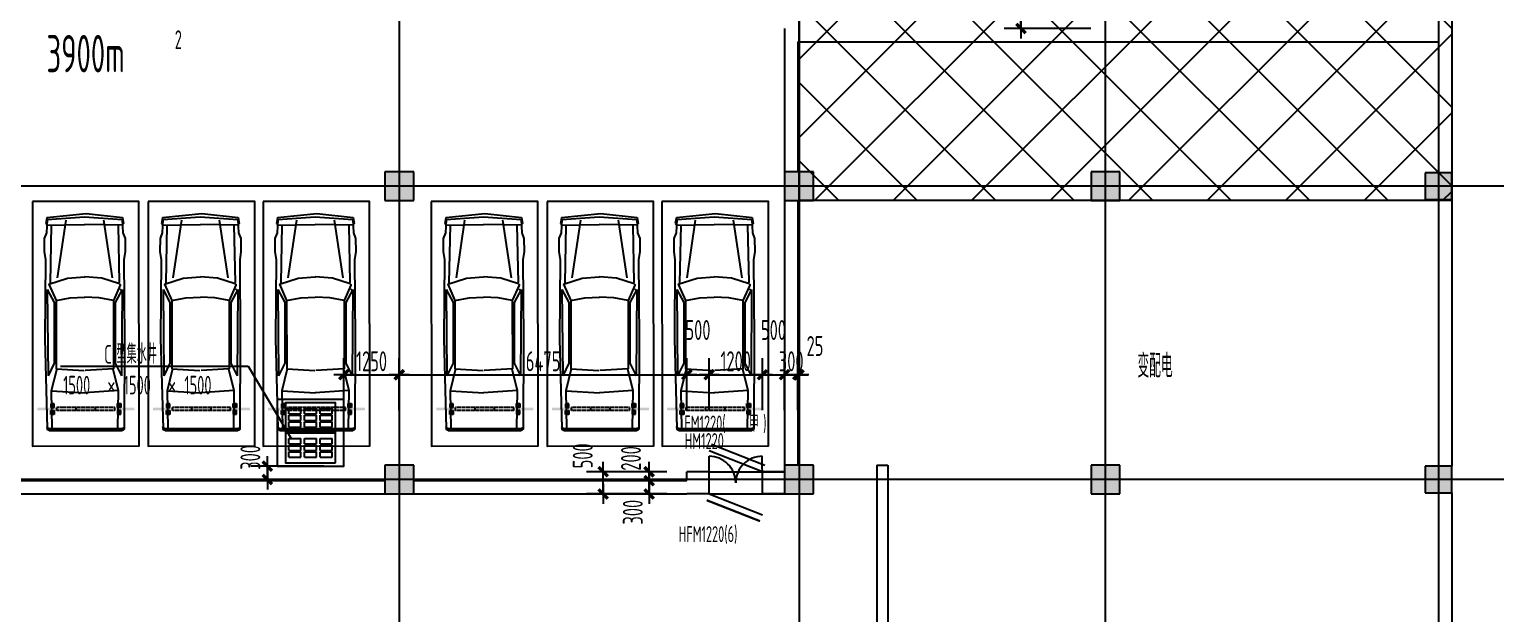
# Model space of a CAD drawing. Extents: x 1596194 to 1987057, y -212608 to 63160.
# Drawn here: x 1760699 to 1793717, y -35307 to -22162 of the extents above; entities that cross this region are included whole.
import ezdxf
from ezdxf.enums import TextEntityAlignment as Align

# ---------------------------------------------------------------- set-up
doc = ezdxf.new("R2010")
doc.units = 0
doc.header["$LTSCALE"] = 100
doc.header["$MEASUREMENT"] = 0
doc.linetypes.add('DASH', pattern=[0.35, 0.25, -0.1])
doc.layers.get('0').update_dxf_attribs({"linetype": 'CONTINUOUS'})
doc.layers.get('DEFPOINTS').update_dxf_attribs({"linetype": 'CONTINUOUS'})
for name, color, linetype in [('1', 8, 'CONTINUOUS'), ('BALCONY', 6, 'CONTINUOUS'), ('CAR', 8, 'CONTINUOUS'), ('COLUMN', 1, 'CONTINUOUS'), ('DCHJ', 1, 'CONTINUOUS'), ('DOTE', 251, 'CONTINUOUS'), ('PUB_DIM', 3, 'CONTINUOUS'), ('PUB_TEXT', 30, 'CONTINUOUS'), ('SOLID_HATCH', 40, 'CONTINUOUS'), ('WALL', 2, 'CONTINUOUS'), ('WINDOW', 4, 'CONTINUOUS'), ('车位', 8, 'CONTINUOUS')]:
    doc.layers.add(name, color=color, linetype=linetype)
doc.styles.add('DIM', font='', dxfattribs={"width": 0.75})
doc.styles.add('DIM_FONT', font='SYSZ.shx', dxfattribs={"width": 0.7, "bigfont": 'SYFS.shx'})
doc.styles.get('DIM').set_extended_font_data('FangSong_GB2312')
doc.dimstyles.new('DIMN150', dxfattribs={"dimscale": 1.5, "dimtxt": 300, "dimasz": 1, "dimexe": 250, "dimexo": 300, "dimgap": 30, "dimtad": 1, "dimdec": 0, "dimzin": 0, "dimdsep": 46, "dimtxsty": 'DIM_FONT', "dimblk": 'ARCHTICK', "dimcen": 0.09, "dimclrt": 7, "dimazin": 2, "dimtfac": 1, "dimtdec": 0, "dimtix": 1, "dimtmove": 2, "dimatfit": 3, "dimldrblk": 'DOT', "dimfxl": 0, "dimtolj": 1, "dimtzin": 0, "dimarcsym": 0})

# ---------------------------------------------------------------- blocks, each defined once
blk = doc.blocks.new('_archtick')
blk.add_line((-150, 0), (150, 0))
at = {"const_width": 50}
blk.add_lwpolyline([(-70, -70), (70, 70)], dxfattribs=at)
blk = doc.blocks.new('*D286')
at = {"layer": 'DEFPOINTS', "color": 0}
for p in [(1774655, -32115), (1775505, -32115), (1775505, -32315)]:
    blk.add_point(p, dxfattribs=at)
at = {"layer": 'PUB_DIM', "color": 0, "lineweight": -2}
for p, q in [((1775055, -32115), (1774280, -32115)), ((1775055, -32315), (1774280, -32315)), ((1774655, -32315), (1774655, -32115))]:
    blk.add_line(p, q, dxfattribs=at)
at = {"layer": 'PUB_DIM', "color": 0, "lineweight": -2, "xscale": 1.5, "yscale": 1.5, "zscale": 1.5}
for p, rotation in [((1774655, -32115), 90), ((1774655, -32315), 270)]:
    blk.add_blockref('_archtick', p, dxfattribs=dict(at, rotation=rotation))
at = {"layer": 'PUB_DIM', "color": 7, "insert": (1774246, -31815), "char_height": 450, "attachment_point": 5, "rotation": 90, "style": 'DIM_FONT'}
blk.add_mtext('\\A1;200', dxfattribs=at)
blk = doc.blocks.new('_Dot')
at = {"color": 0, "linetype": 'ByBlock', "lineweight": -2}
blk.add_line((-0.5, 0), (-1, 0), dxfattribs=at)
at = {"color": 0, "linetype": 'ByBlock', "const_width": 0.5}
blk.add_lwpolyline([(-0.25, 0, 1), (0.25, 0, 1)], format="xyb", close=True, dxfattribs=at)
blk = doc.blocks.new('*D287')
at = {"layer": 'DEFPOINTS', "color": 0}
for p in [(1774655, -32315), (1775505, -32315), (1775505, -32615)]:
    blk.add_point(p, dxfattribs=at)
at = {"layer": 'PUB_DIM', "color": 0, "lineweight": -2}
for p, q in [((1775055, -32315), (1774280, -32315)), ((1774655, -32615), (1774655, -32315)), ((1775055, -32615), (1774280, -32615))]:
    blk.add_line(p, q, dxfattribs=at)
at = {"layer": 'PUB_DIM', "color": 0, "lineweight": -2, "xscale": 1.5, "yscale": 1.5, "zscale": 1.5}
for p, rotation in [((1774655, -32315), 90), ((1774655, -32615), 270)]:
    blk.add_blockref('_archtick', p, dxfattribs=dict(at, rotation=rotation))
at = {"layer": 'PUB_DIM', "color": 7, "insert": (1774288, -33024), "char_height": 450, "attachment_point": 5, "rotation": 90, "style": 'DIM_FONT'}
blk.add_mtext('\\A1;300', dxfattribs=at)
blk = doc.blocks.new('*D288')
at = {"layer": 'DEFPOINTS', "color": 0}
for p in [(1773620, -32115), (1775505, -32115), (1775505, -32615)]:
    blk.add_point(p, dxfattribs=at)
at = {"layer": 'PUB_DIM', "color": 0, "lineweight": -2}
for p, q in [((1775055, -32115), (1773245, -32115)), ((1773620, -32615), (1773620, -32115)), ((1775055, -32615), (1773245, -32615))]:
    blk.add_line(p, q, dxfattribs=at)
at = {"layer": 'PUB_DIM', "color": 0, "lineweight": -2, "xscale": 1.5, "yscale": 1.5, "zscale": 1.5}
for p, rotation in [((1773620, -32115), 90), ((1773620, -32615), 270)]:
    blk.add_blockref('_archtick', p, dxfattribs=dict(at, rotation=rotation))
at = {"layer": 'PUB_DIM', "color": 7, "insert": (1773161, -31757), "char_height": 450, "attachment_point": 5, "rotation": 90, "style": 'DIM_FONT'}
blk.add_mtext('\\A1;500', dxfattribs=at)
blk = doc.blocks.new('*D951')
at = {"layer": 'DEFPOINTS', "color": 0}
for p in [(1778030, -29931), (1778005, -31179), (1778030, -31179)]:
    blk.add_point(p, dxfattribs=at)
at = {"layer": 'PUB_DIM', "color": 0, "lineweight": -2}
for p, q in [((1778005, -30729), (1778005, -29556)), ((1778030, -30729), (1778030, -29556)), ((1778005, -29931), (1778004, -29931)), ((1778005, -29931), (1778030, -29931)), ((1778030, -29931), (1778032, -29931))]:
    blk.add_line(p, q, dxfattribs=at)
at = {"layer": 'PUB_DIM', "color": 0, "lineweight": -2, "xscale": 1.5, "yscale": 1.5, "zscale": 1.5}
blk.add_blockref('_archtick', (1778005, -29931), dxfattribs=at)
at = {"layer": 'PUB_DIM', "color": 0, "lineweight": -2, "xscale": 1.5, "yscale": 1.5, "zscale": 1.5, "rotation": 180}
blk.add_blockref('_archtick', (1778030, -29931), dxfattribs=at)
at = {"layer": 'PUB_DIM', "color": 7, "insert": (1778390, -29286), "char_height": 450, "attachment_point": 5, "style": 'DIM_FONT'}
blk.add_mtext('\\A1;25', dxfattribs=at)
blk = doc.blocks.new('*D952')
at = {"layer": 'DEFPOINTS', "color": 0}
for p in [(1778005, -29931), (1777705, -31179), (1778005, -31179)]:
    blk.add_point(p, dxfattribs=at)
at = {"layer": 'PUB_DIM', "color": 0, "lineweight": -2}
for p, q in [((1777705, -30729), (1777705, -29556)), ((1778005, -30729), (1778005, -29556)), ((1777705, -29931), (1777704, -29931)), ((1777705, -29931), (1778005, -29931)), ((1778005, -29931), (1778007, -29931))]:
    blk.add_line(p, q, dxfattribs=at)
at = {"layer": 'PUB_DIM', "color": 0, "lineweight": -2, "xscale": 1.5, "yscale": 1.5, "zscale": 1.5}
blk.add_blockref('_archtick', (1777705, -29931), dxfattribs=at)
at = {"layer": 'PUB_DIM', "color": 0, "lineweight": -2, "xscale": 1.5, "yscale": 1.5, "zscale": 1.5, "rotation": 180}
blk.add_blockref('_archtick', (1778005, -29931), dxfattribs=at)
at = {"layer": 'PUB_DIM', "color": 7, "insert": (1777855, -29629), "char_height": 450, "attachment_point": 5, "style": 'DIM_FONT'}
blk.add_mtext('\\A1;300', dxfattribs=at)
blk = doc.blocks.new('*D953')
at = {"layer": 'DEFPOINTS', "color": 0}
for p in [(1777705, -29931), (1777205, -31179), (1777705, -31179)]:
    blk.add_point(p, dxfattribs=at)
at = {"layer": 'PUB_DIM', "color": 0, "lineweight": -2}
for p, q in [((1777205, -30729), (1777205, -29556)), ((1777705, -30729), (1777705, -29556)), ((1777205, -29931), (1777705, -29931))]:
    blk.add_line(p, q, dxfattribs=at)
at = {"layer": 'PUB_DIM', "color": 0, "lineweight": -2, "xscale": 1.5, "yscale": 1.5, "zscale": 1.5, "rotation": 180}
blk.add_blockref('_archtick', (1777205, -29931), dxfattribs=at)
at = {"layer": 'PUB_DIM', "color": 0, "lineweight": -2, "xscale": 1.5, "yscale": 1.5, "zscale": 1.5}
blk.add_blockref('_archtick', (1777705, -29931), dxfattribs=at)
at = {"layer": 'PUB_DIM', "color": 7, "insert": (1777455, -28926), "char_height": 450, "attachment_point": 5, "style": 'DIM_FONT'}
blk.add_mtext('\\A1;500', dxfattribs=at)
blk = doc.blocks.new('*D954')
at = {"layer": 'DEFPOINTS', "color": 0}
for p in [(1777205, -29931), (1776005, -31179), (1777205, -31179)]:
    blk.add_point(p, dxfattribs=at)
at = {"layer": 'PUB_DIM', "color": 0, "lineweight": -2}
for p, q in [((1776005, -30729), (1776005, -29556)), ((1777205, -30729), (1777205, -29556)), ((1776005, -29931), (1777205, -29931))]:
    blk.add_line(p, q, dxfattribs=at)
at = {"layer": 'PUB_DIM', "color": 0, "lineweight": -2, "xscale": 1.5, "yscale": 1.5, "zscale": 1.5, "rotation": 180}
blk.add_blockref('_archtick', (1776005, -29931), dxfattribs=at)
at = {"layer": 'PUB_DIM', "color": 0, "lineweight": -2, "xscale": 1.5, "yscale": 1.5, "zscale": 1.5}
blk.add_blockref('_archtick', (1777205, -29931), dxfattribs=at)
at = {"layer": 'PUB_DIM', "color": 7, "insert": (1776605, -29629), "char_height": 450, "attachment_point": 5, "style": 'DIM_FONT'}
blk.add_mtext('\\A1;1200', dxfattribs=at)
blk = doc.blocks.new('*D955')
at = {"layer": 'DEFPOINTS', "color": 0}
for p in [(1776005, -29931), (1775505, -31179), (1776005, -31179)]:
    blk.add_point(p, dxfattribs=at)
at = {"layer": 'PUB_DIM', "color": 0, "lineweight": -2}
for p, q in [((1775505, -30729), (1775505, -29556)), ((1776005, -30729), (1776005, -29556)), ((1775505, -29931), (1776005, -29931))]:
    blk.add_line(p, q, dxfattribs=at)
at = {"layer": 'PUB_DIM', "color": 0, "lineweight": -2, "xscale": 1.5, "yscale": 1.5, "zscale": 1.5, "rotation": 180}
blk.add_blockref('_archtick', (1775505, -29931), dxfattribs=at)
at = {"layer": 'PUB_DIM', "color": 0, "lineweight": -2, "xscale": 1.5, "yscale": 1.5, "zscale": 1.5}
blk.add_blockref('_archtick', (1776005, -29931), dxfattribs=at)
at = {"layer": 'PUB_DIM', "color": 7, "insert": (1775755, -28926), "char_height": 450, "attachment_point": 5, "style": 'DIM_FONT'}
blk.add_mtext('\\A1;500', dxfattribs=at)
blk = doc.blocks.new('*D956')
at = {"layer": 'DEFPOINTS', "color": 0}
for p in [(1775505, -29931), (1769030, -31179), (1775505, -31179)]:
    blk.add_point(p, dxfattribs=at)
at = {"layer": 'PUB_DIM', "color": 0, "lineweight": -2}
for p, q in [((1769030, -30729), (1769030, -29556)), ((1775505, -30729), (1775505, -29556)), ((1769030, -29931), (1775505, -29931))]:
    blk.add_line(p, q, dxfattribs=at)
at = {"layer": 'PUB_DIM', "color": 0, "lineweight": -2, "xscale": 1.5, "yscale": 1.5, "zscale": 1.5, "rotation": 180}
blk.add_blockref('_archtick', (1769030, -29931), dxfattribs=at)
at = {"layer": 'PUB_DIM', "color": 0, "lineweight": -2, "xscale": 1.5, "yscale": 1.5, "zscale": 1.5}
blk.add_blockref('_archtick', (1775505, -29931), dxfattribs=at)
at = {"layer": 'PUB_DIM', "color": 7, "insert": (1772268, -29629), "char_height": 450, "attachment_point": 5, "style": 'DIM_FONT'}
blk.add_mtext('\\A1;6475', dxfattribs=at)
blk = doc.blocks.new('*D972')
at = {"layer": 'DEFPOINTS', "color": 0}
for p in [(1783028, -18540), (1785050, -18540), (1785050, -22140)]:
    blk.add_point(p, dxfattribs=at)
at = {"layer": 'PUB_DIM', "color": 0, "lineweight": -2}
for p, q in [((1784600, -18540), (1782653, -18540)), ((1783028, -22140), (1783028, -18540)), ((1784600, -22140), (1782653, -22140))]:
    blk.add_line(p, q, dxfattribs=at)
at = {"layer": 'PUB_DIM', "color": 0, "lineweight": -2, "xscale": 1.5, "yscale": 1.5, "zscale": 1.5}
for p, rotation in [((1783028, -18540), 90), ((1783028, -22140), 270)]:
    blk.add_blockref('_archtick', p, dxfattribs=dict(at, rotation=rotation))
at = {"layer": 'PUB_DIM', "color": 7, "insert": (1782726, -20340), "char_height": 450, "attachment_point": 5, "rotation": 90, "style": 'DIM_FONT'}
blk.add_mtext('\\A1;3600', dxfattribs=at)
blk = doc.blocks.new('*D1064')
at = {"layer": 'DEFPOINTS', "color": 0}
for p in [(1766059, -31990), (1767780, -31990), (1767780, -32290)]:
    blk.add_point(p, dxfattribs=at)
at = {"layer": 'PUB_DIM', "color": 0, "lineweight": -2}
for p, q in [((1767330, -31990), (1765684, -31990)), ((1766059, -32290), (1766059, -31990)), ((1767330, -32290), (1765684, -32290))]:
    blk.add_line(p, q, dxfattribs=at)
at = {"layer": 'PUB_DIM', "color": 0, "lineweight": -2, "xscale": 1.5, "yscale": 1.5, "zscale": 1.5}
for p, rotation in [((1766059, -31990), 90), ((1766059, -32290), 270)]:
    blk.add_blockref('_archtick', p, dxfattribs=dict(at, rotation=rotation))
at = {"layer": 'PUB_DIM', "color": 7, "insert": (1765676, -31792), "char_height": 450, "attachment_point": 5, "rotation": 90, "style": 'DIM_FONT'}
blk.add_mtext('\\A1;300', dxfattribs=at)
blk = doc.blocks.new('*D1065')
at = {"layer": 'DEFPOINTS', "color": 0}
for p in [(1769030, -29931), (1767780, -31040), (1769030, -31040)]:
    blk.add_point(p, dxfattribs=at)
at = {"layer": 'PUB_DIM', "color": 0, "lineweight": -2}
for p, q in [((1767780, -30590), (1767780, -29556)), ((1769030, -30590), (1769030, -29556)), ((1767780, -29931), (1769030, -29931))]:
    blk.add_line(p, q, dxfattribs=at)
at = {"layer": 'PUB_DIM', "color": 0, "lineweight": -2, "xscale": 1.5, "yscale": 1.5, "zscale": 1.5, "rotation": 180}
blk.add_blockref('_archtick', (1767780, -29931), dxfattribs=at)
at = {"layer": 'PUB_DIM', "color": 0, "lineweight": -2, "xscale": 1.5, "yscale": 1.5, "zscale": 1.5}
blk.add_blockref('_archtick', (1769030, -29931), dxfattribs=at)
at = {"layer": 'PUB_DIM', "color": 7, "insert": (1768405, -29629), "char_height": 450, "attachment_point": 5, "style": 'DIM_FONT'}
blk.add_mtext('\\A1;1250', dxfattribs=at)
blk = doc.blocks.new('A$C4B905A97')
at = {"layer": 'BALCONY'}
for p, q in [((50, 365), (230, 365)), ((50, 285), (50, 365)), ((50, 310), (50, 340)), ((50, 285), (230, 285)), ((50, 185), (50, 265)), ((50, 265), (230, 265)), ((50, 210), (50, 240)), ((230, 285), (230, 365)), ((230, 185), (230, 265)), ((285, 365), (465, 365)), ((285, 285), (285, 365)), ((285, 310), (285, 340)), ((285, 285), (465, 285)), ((285, 185), (285, 265)), ((285, 265), (465, 265)), ((285, 210), (285, 240)), ((465, 285), (465, 365)), ((465, 185), (465, 265)), ((520, 285), (520, 365)), ((520, 365), (700, 365)), ((520, 285), (700, 285)), ((520, 265), (700, 265)), ((520, 185), (520, 265)), ((700, 285), (700, 365)), ((700, 185), (700, 265)), ((50, 185), (230, 185)), ((50, 165), (230, 165)), ((50, 165), (230, 165)), ((50, 85), (50, 165)), ((50, 110), (50, 140)), ((50, 85), (230, 85)), ((230, 85), (230, 165)), ((285, 185), (465, 185)), ((285, 165), (465, 165)), ((285, 165), (465, 165)), ((285, 85), (285, 165)), ((285, 110), (285, 140)), ((285, 85), (465, 85)), ((465, 85), (465, 165)), ((520, 185), (700, 185)), ((520, 85), (520, 165)), ((520, 165), (700, 165)), ((520, 165), (700, 165)), ((520, 85), (700, 85)), ((700, 85), (700, 165))]:
    blk.add_line(p, q, dxfattribs=at)
at = {"layer": 'WINDOW'}
blk.add_lwpolyline([(750, 0), (750, 450), (0, 450), (0, 0)], close=True, dxfattribs=at)
blk = doc.blocks.new('jing-1')
at = {"layer": 'WINDOW'}
blk.add_lwpolyline([(1000, 0), (1000, 1000), (0, 1000), (0, 0)], close=True, dxfattribs=at)
at = {"layer": 'WINDOW', "rotation": 90}
for p in [(500, 125), (950, 125)]:
    blk.add_blockref('A$C4B905A97', p, dxfattribs=at)
blk = doc.blocks.new('车位')
at = {"layer": '车位'}
h = blk.add_hatch(color=256, dxfattribs=at)
h.paths.add_polyline_path([(1854, -801), (2291, -801), (2291, -867), (1854, -867)])
h.paths.add_polyline_path([(981, -801), (1418, -801), (1418, -866), (981, -866)])
h.paths.add_polyline_path([(108, -800), (545, -800), (545, -866), (108, -866)])
h = blk.add_hatch(color=256, dxfattribs=at)
h.paths.add_polyline_path([(411, -866), (487, -866), (487, -953), (411, -953)])
edge = h.paths.add_edge_path(flags=16)
edge.add_ellipse((449, -909), major_axis=(10.2, 10.2), ratio=1, start_angle=-45.0335, end_angle=314.9665, ccw=False)
edge = h.paths.add_edge_path(flags=16)
edge.add_ellipse((449, -757), major_axis=(10.2, 10.2), ratio=1, start_angle=-45.0335, end_angle=314.9665, ccw=False)
h.paths.add_polyline_path([(411, -800), (487, -800), (487, -713), (411, -713)])
h = blk.add_hatch(color=256, dxfattribs=at)
h.paths.add_polyline_path([(1988, -867), (1912, -867), (1912, -954), (1988, -954)])
h.paths.add_polyline_path([(1988, -801), (1912, -801), (1912, -714), (1988, -714)])
edge = h.paths.add_edge_path(flags=16)
edge.add_ellipse((1950, -757), major_axis=(10.2, 10.2), ratio=1, start_angle=-45.0335, end_angle=314.9665, ccw=False)
edge = h.paths.add_edge_path(flags=16)
edge.add_ellipse((1950, -910), major_axis=(10.2, 10.2), ratio=1, start_angle=-45.0335, end_angle=314.9665, ccw=False)
at = {"layer": 'DCHJ', "color": 251}
for p, q in [((487, -713), (411, -713)), ((411, -713), (411, -800)), ((411, -800), (487, -800)), ((411, -866), (487, -866)), ((411, -953), (411, -866)), ((487, -800), (487, -713)), ((981, -801), (981, -866)), ((1418, -801), (1418, -866)), ((1854, -801), (1854, -867)), ((1912, -801), (1912, -714)), ((1912, -714), (1988, -714)), ((1988, -801), (1912, -801)), ((1988, -867), (1912, -867)), ((1912, -867), (1912, -954)), ((1988, -714), (1988, -801))]:
    blk.add_line(p, q, dxfattribs=at)
for centre in [(449, -909), (449, -757), (1950, -757)]:
    blk.add_circle(centre, 14.4, dxfattribs=at)
at = {"layer": '车位'}
for p, q in [((487, -953), (411, -953)), ((487, -866), (487, -953)), ((545, -800), (545, -866)), ((1912, -954), (1988, -954)), ((1988, -954), (1988, -867))]:
    blk.add_line(p, q, dxfattribs=at)
at = {"layer": '车位', "linetype": 'DASH'}
for p, q in [((1854, -801), (545, -800)), ((1854, -867), (545, -866))]:
    blk.add_line(p, q, dxfattribs=at)
at = {"layer": '车位'}
blk.add_lwpolyline([(-3, -5500), (0, 0), (2400, -1), (2397, -5501)], close=True, dxfattribs=at)
blk.add_circle((1950, -910), 14.4, dxfattribs=at)
blk = doc.blocks.new('CAR8')
for p, q in [((-376, 1236), (-474, 253)), ((-331, 1226), (-393, 293)), ((-376, 1236), (-226, 1262)), ((-331, 1226), (4, 1244)), ((-226, 1262), (-206, 1237)), ((-184, 1235), (-206, 289)), ((-188, 1124), (1252, 1155)), ((4, 1244), (151, 1298)), ((151, 1298), (470, 1303)), ((470, 1303), (678, 1271)), ((678, 1271), (2652, 1285)), ((1292, 1188), (1141, 719)), ((1292, 1188), (1697, 1006)), ((1420, 1224), (3582, 1207)), ((1420, 1224), (1749, 1051)), ((2652, 1285), (4896, 1226)), ((3263, 1051), (3582, 1207)), ((3407, 991), (3951, 1125)), ((3951, 1125), (4003, 287)), ((3951, 1125), (4893, 1110)), ((4898, 1177), (4898, -649)), ((4945, 1176), (4945, -649)), ((-313, 762), (1127, 977)), ((1697, 1006), (1630, 652)), ((1697, 1006), (3406, 1006)), ((1749, 1051), (3263, 1051)), ((3406, 1006), (3449, 302)), ((1141, 719), (1108, 289)), ((1630, 652), (1617, 289)), ((-474, 253), (-376, -659)), ((-393, 293), (-331, -649)), ((-184, -658), (-206, 288)), ((1141, -141), (1108, 288)), ((1630, -75), (1617, 288)), ((3406, -429), (3449, 275)), ((3951, -548), (4003, 290)), ((-313, -185), (1127, -400)), ((1283, -584), (1141, -141)), ((1697, -429), (1630, -75)), ((-376, -659), (-226, -685)), ((-331, -649), (4, -667)), ((-226, -685), (-206, -660)), ((-188, -547), (1252, -578)), ((4, -667), (151, -721)), ((151, -721), (470, -726)), ((470, -726), (678, -694)), ((678, -694), (2652, -708)), ((1317, -599), (1697, -429)), ((1420, -647), (1749, -474)), ((1420, -647), (3582, -630)), ((1697, -429), (3406, -429)), ((1749, -474), (3263, -474)), ((2652, -708), (4895, -699)), ((3263, -474), (3582, -630)), ((3407, -414), (3951, -548)), ((3951, -548), (4893, -533))]:
    blk.add_line(p, q)
for centre, radius, start, end in [((1307, 1154), 25, 65.7961, 162.2571), ((4848, 1177), 50, 0, 88.5082), ((4895, 1176), 50, 0, 88.5082), ((-193, 289), 12.5, 178.7004, 181.2996), ((1121, 289), 12.5, 175.5855, 184.4145), ((1629, 289), 12.5, 177.991, 182.009), ((1307, -577), 25, 197.7429, 294.2039), ((1435, -611), 12.5, 116.9382, 269.53), ((4848, -649), 50, 270.2142, 0), ((4895, -649), 50, 270.2142, 0)]:
    blk.add_arc(centre, radius, start, end)
at = {"linetype": 'Continuous', "style": 'DIM', "flags": 9}
for tag in ['XSIZE', 'YSIZE']:
    blk.add_attdef(tag, (-393, 293), '', height=0.5, dxfattribs=at)
blk = doc.blocks.new('车位-car')
at = {"layer": 'CAR', "xscale": 0.9000000003718892, "yscale": 0.9000000000232831, "zscale": 0.9, "rotation": 89.96654327695857}
blk.add_blockref('CAR8', (1434, -4802), dxfattribs=at)
at = {"layer": '车位'}
blk.add_blockref('车位', (0, 0), dxfattribs=at)
blk = doc.blocks.new('_fzh')
for p, q in [((-0.5, 0.5), (-0.5, -0.5)), ((0.5, 0.5), (-0.5, 0.5)), ((0.5, -0.5), (0.5, 0.5)), ((-0.5, -0.5), (0.5, -0.5))]:
    blk.add_line(p, q)
at = {"layer": 'SOLID_HATCH'}
blk.add_solid([(0.5, 0.5), (0.5, -0.5), (-0.5, 0.5), (-0.5, -0.5)], dxfattribs=at)
blk = doc.blocks.new('M_A3PTU')
for p, q in [((-0.5, 0), (-0.499, -0.498)), ((0.5, 0), (0.499, -0.498))]:
    blk.add_line(p, q)
for centre, start, end in [((-0.498, -0.001), 269.885, 0.0763), ((0.498, -0.001), 179.9237, 270.115)]:
    blk.add_arc(centre, 0.498, start, end)

msp = doc.modelspace()

# ---------------------------------------------------------------- hatches: boundary and pattern name
at = {"layer": '1'}
h = msp.add_hatch(dxfattribs=at)
h.set_pattern_fill('ANSI37', color=256, scale=10000, style=0)
h.set_pattern_definition([(45, (8232.6, -1879.3), (-883.8835, 883.8835), []), (135, (8232.6, -1879.3), (-883.8835, -883.8835), [])])
h.paths.add_polyline_path([(1778030.206, 31724.117), (1792730.206, 31710.131), (1792730.206, -26014.869), (1778030.206, -26014.869)])

# ---------------------------------------------------------------- linework, layer by layer
msp.add_lwpolyline([(1778030.206, 31724.117), (1792730.206, 31710.131), (1792730.206, -26014.869), (1778030.206, -26014.869), (1778030.206, 31724.117)], close=True, dxfattribs=at)
at = {"layer": 'DOTE'}
for p, q in [((1769030.206, 50334.236), (1769030.206, -36126.938)), ((1778030.206, 50334.236), (1778030.206, -36126.938)), ((1784930.206, -36126.938), (1784930.206, 50334.236)), ((1792430.206, 50334.236), (1792430.206, -36126.938)), ((1799629.617, -25689.869), (1638383.856, -25689.869)), ((1799629.617, -32289.869), (1638383.856, -32289.869))]:
    msp.add_line(p, q, dxfattribs=at)
at = {"layer": 'PUB_DIM'}
msp.add_lwpolyline([(1771980.292, -16714.696, 0, 0, 0), (1771980.292, -23588.696, 120, 0, 0), (1771980.292, -24038.696, 0, 0, 0)], format="xyseb", dxfattribs=at)
at = {"layer": 'PUB_TEXT'}
for p, q in [((1761397.871, -29742.038), (1765628.278, -29742.038)), ((1765628.278, -29742.038), (1766593.317, -31364.814))]:
    msp.add_line(p, q, dxfattribs=at)
at = {"layer": 'WALL'}
for p, q in [((1792730.206, -15189.869), (1792730.206, -25389.869)), ((1792430.206, -17039.869), (1792430.206, -25389.869)), ((1777705.206, -22139.869), (1777705.206, -25364.869)), ((1778005.206, -22439.869), (1792423.512, -22439.869)), ((1778005.206, -22439.869), (1778005.206, -25364.869)), ((1777705.206, -26014.869), (1777705.206, -32614.869)), ((1778005.206, -26014.869), (1778005.206, -31964.869)), ((1792430.206, -25989.869), (1792430.206, -31989.869)), ((1792730.206, -25989.869), (1792730.206, -31989.869)), ((1779780.206, -31964.869), (1780030.206, -31964.869)), ((1779780.206, -31964.869), (1779780.206, -36126.938)), ((1780030.206, -31964.869), (1780030.206, -36126.938)), ((1760355.206, -32314.869), (1768705.206, -32314.869)), ((1769355.206, -32314.869), (1775505.206, -32314.869)), ((1775505.206, -32314.869), (1775505.206, -32114.869)), ((1776005.206, -32114.869), (1775505.206, -32114.869)), ((1776005.206, -32614.869), (1776005.206, -32114.869)), ((1777203.706, -32114.869), (1777705.206, -32114.869)), ((1777205.206, -32614.869), (1777205.206, -32114.869)), ((1777706.706, -32114.869), (1777205.206, -32114.869)), ((1760355.206, -32614.869), (1768705.206, -32614.869)), ((1769355.206, -32614.869), (1775505.206, -32614.869)), ((1776005.206, -32614.869), (1775505.206, -32614.869)), ((1777203.706, -32614.869), (1777705.206, -32614.869)), ((1777705.206, -32614.869), (1777205.206, -32614.869)), ((1792430.206, -32589.869), (1792430.206, -36126.938)), ((1792730.206, -32589.869), (1792730.206, -36126.938))]:
    msp.add_line(p, q, dxfattribs=at)
at = {"layer": 'WINDOW'}
for p, q in [((1777205.206, -32114.869), (1776003.706, -31643.989)), ((1777259.939, -31975.211), (1776058.439, -31504.331)), ((1776005.206, -32114.869), (1777205.206, -32114.869)), ((1776005.206, -32614.869), (1777206.706, -33085.748)), ((1776005.206, -32614.869), (1777205.206, -32614.869))]:
    msp.add_line(p, q, dxfattribs=at)
at = {"layer": 'WINDOW', "const_width": 50}
msp.add_lwpolyline([(1775950.473, -32754.526), (1777151.973, -33225.406)], dxfattribs=at)

# ---------------------------------------------------------------- block references
at = {"layer": 'COLUMN'}
for p, xscale, yscale, zscale in [((1769030.206, -25689.869), 650, 650, 650), ((1778030.206, -25689.869), 650, 650, 650), ((1784930.206, -25689.869), 650, 650, 650), ((1792430.206, -25689.869), 600, 600, 600), ((1769030.206, -32289.869), 650, 650, 650), ((1778030.206, -32289.869), 650, 650, 650), ((1784930.206, -32289.869), 650, 650, 650), ((1792430.206, -32289.869), 600, 600, 600)]:
    msp.add_blockref('_fzh', p, dxfattribs=dict(at, xscale=xscale, yscale=yscale, zscale=zscale))
at = {"layer": 'WALL', "xscale": 1.5, "yscale": 1.5, "zscale": 1.5, "rotation": 270}
msp.add_blockref('jing-1', (1766280.138, -30489.869), dxfattribs=at)
at = {"layer": 'WINDOW', "xscale": 1200, "yscale": 1200, "zscale": 1200, "rotation": 180}
msp.add_blockref('M_A3PTU', (1776605.206, -32364.869), dxfattribs=at)
at = {"layer": '车位', "xscale": -1, "rotation": 180}
for p in [(1760770.493, -31536.043), (1763376.408, -31536.043), (1765963.648, -31536.043), (1769753.338, -31536.043), (1772359.253, -31536.043), (1774946.494, -31536.043)]:
    msp.add_blockref('车位-car', p, dxfattribs=at)

# ---------------------------------------------------------------- texts
at = {"layer": 'PUB_TEXT', "style": 'DIM_FONT'}
for s, height, width, p in [('3900m', 840, 0.65625, (1761086.018, -23128.258)), ('2', 420, 0.65625, (1763973.518, -22603.258)), ('C', 420, 0.65625, (1762385.206, -29682.04)), ('型集水井', 434.0551, 0.7, (1762660.831, -29682.04)), ('1500', 420, 0.65625, (1761460.097, -30376.061)), ('1500', 420, 0.65625, (1762825.097, -30376.061)), ('1500', 420, 0.65625, (1764190.097, -30376.061)), ('×', 434.055, 0.7, (1762457.597, -30376.061)), ('×', 434.055, 0.7, (1763822.597, -30376.061)), ('FM1220(', 360, 0.65625, (1775448.699, -31209.841)), ('甲', 372.047, 0.7, (1776907.449, -31209.841)), (')', 360, 0.65625, (1777222.449, -31209.841)), ('HM1220', 360, 0.65625, (1775454.108, -31603.962)), ('HFM1220(6)', 360, 0.65625, (1775319.369, -33698.285))]:
    msp.add_text(s, height=height, dxfattribs=dict(at, width=width)).set_placement(p)
at = {"layer": 'PUB_TEXT', "style": 'DIM_FONT', "width": 0.7}
msp.add_text(' 变配电', height=525, dxfattribs=at).set_placement((1785947.876, -29701.966), align=Align.MIDDLE)

# ---------------------------------------------------------------- dimensions: what is measured, and where the dimension line sits
at = {"layer": 'PUB_DIM'}
for p1, p2, distance, picture, middle in [((1785050.206, -22139.869), (1785050.206, -18539.869), 2022.117, '*D972', (1782725.946, -20339.869)), ((1767780.138, -31039.869), (1769030.138, -31039.869), 1108.959, '*D1065', (1768405.138, -29628.766)), ((1769030.138, -31178.674), (1775505.138, -31178.674), 1247.765, '*D956', (1772267.638, -29628.766)), ((1776005.138, -31178.674), (1777205.138, -31178.674), 1247.765, '*D954', (1776605.138, -29628.766)), ((1777705.138, -31178.674), (1778005.138, -31178.674), 1247.765, '*D952', (1777855.138, -29628.766))]:
    dim = msp.add_aligned_dim(p1=p1, p2=p2, distance=distance, dimstyle='DIMN150', dxfattribs=at)
    dim.commit()
    dim.dimension.update_dxf_attribs({"geometry": picture, "text_midpoint": middle})
for base, p1, p2, angle, picture, middle in [((1776005.138, -29930.909), (1775505.138, -31178.674), (1776005.138, -31178.674), 0, '*D955', (1775755.138, -28925.909)), ((1777705.138, -29930.909), (1777205.138, -31178.674), (1777705.138, -31178.674), 0, '*D953', (1777455.138, -28925.909)), ((1778030.138, -29930.909), (1778005.138, -31178.674), (1778030.138, -31178.674), 0, '*D951', (1778390.138, -29285.909)), ((1766058.767, -31989.869), (1767780.138, -32289.869), (1767780.138, -31989.869), 90, '*D1064', (1765676.211, -31792.439)), ((1773620.154, -32114.869), (1775505.206, -32614.869), (1775505.206, -32114.869), 90, '*D288', (1773161.186, -31756.633)), ((1774654.923, -32114.869), (1775505.206, -32314.869), (1775505.206, -32114.869), 90, '*D286', (1774246.023, -31815.012)), ((1774654.923, -32314.869), (1775505.206, -32614.869), (1775505.206, -32314.869), 90, '*D287', (1774287.748, -33024.283))]:
    dim = msp.add_linear_dim(base=base, p1=p1, p2=p2, angle=angle, dimstyle='DIMN150', dxfattribs=at)
    dim.commit()
    dim.dimension.update_dxf_attribs({"geometry": picture, "text_midpoint": middle, "dimtype": 129})

doc.saveas('drawing.dxf')
